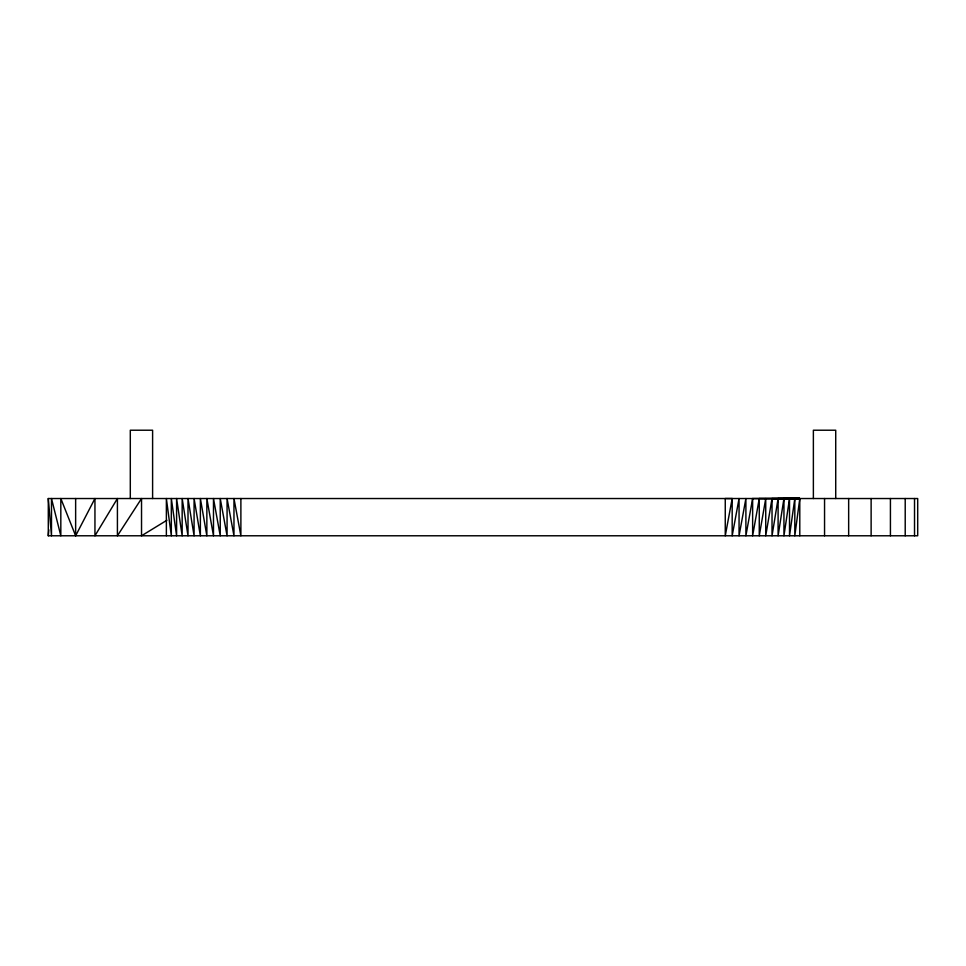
<?xml version="1.0" encoding="UTF-8"?>
<svg xmlns="http://www.w3.org/2000/svg" width="966" height="966" viewBox="0 0 966 966"><rect width="100%" height="100%" fill="white"/><g stroke="black" fill="none" stroke-linecap="round" stroke-linejoin="round"><path stroke-width="1.45" d="M48.3 535.78L48.3 498.528L917.7 498.528L917.7 535.78L48.3 535.78L48.807 529.827M732.18 498.553L725.261 535.78L725.261 498.528L732.18 498.553L732.18 535.78L739.062 498.553L739.062 535.78L745.897 498.553L745.897 535.78L752.635 498.553L799.788 498.528L794.813 535.78L794.813 498.553L799.788 498.528L799.788 535.78M794.813 498.553L789.524 535.78L789.524 498.553L799.788 498.528L759.264 498.553L752.635 535.78L752.635 498.553M789.524 498.553L783.945 535.78L783.945 498.553L799.788 498.528L772.027 498.553L765.736 535.78L765.736 498.553L759.264 535.78L759.264 498.553M783.945 498.553L778.101 535.78L778.101 498.553L799.788 498.528M778.101 498.553L772.027 535.78L772.027 498.553M48.3 498.528L51.488 535.78L51.488 498.528L60.822 535.78L60.822 498.528L75.638 535.78L94.946 498.528L94.946 535.78L117.417 498.528L117.417 535.78L141.531 498.528L141.531 535.78L166.889 520.263M914.524 498.528L914.524 535.78M905.214 498.528L905.214 535.78M890.423 498.528L890.423 535.78M871.127 498.528L871.127 535.78M848.655 498.528L848.655 535.78M835.723 498.528L835.723 430.22L813.372 430.22L813.372 498.528M824.553 498.528L824.553 535.78M240.884 498.528L240.884 535.78L233.965 498.528L233.965 535.78L227.07 498.528L227.07 535.78L220.236 498.528L220.236 535.78L213.486 498.528L213.486 535.78L206.857 498.528L206.857 535.78L200.373 498.528L200.373 535.78L194.081 498.528L194.081 535.78L188.008 498.528L188.008 535.78L182.163 498.528L182.163 535.78L176.597 498.528L176.597 535.78L171.32 498.528L171.32 535.78L166.369 498.528L166.369 535.78M152.604 498.528L152.604 430.22L130.301 430.22L130.301 498.528M75.638 498.528L75.638 535.78"/></g></svg>
